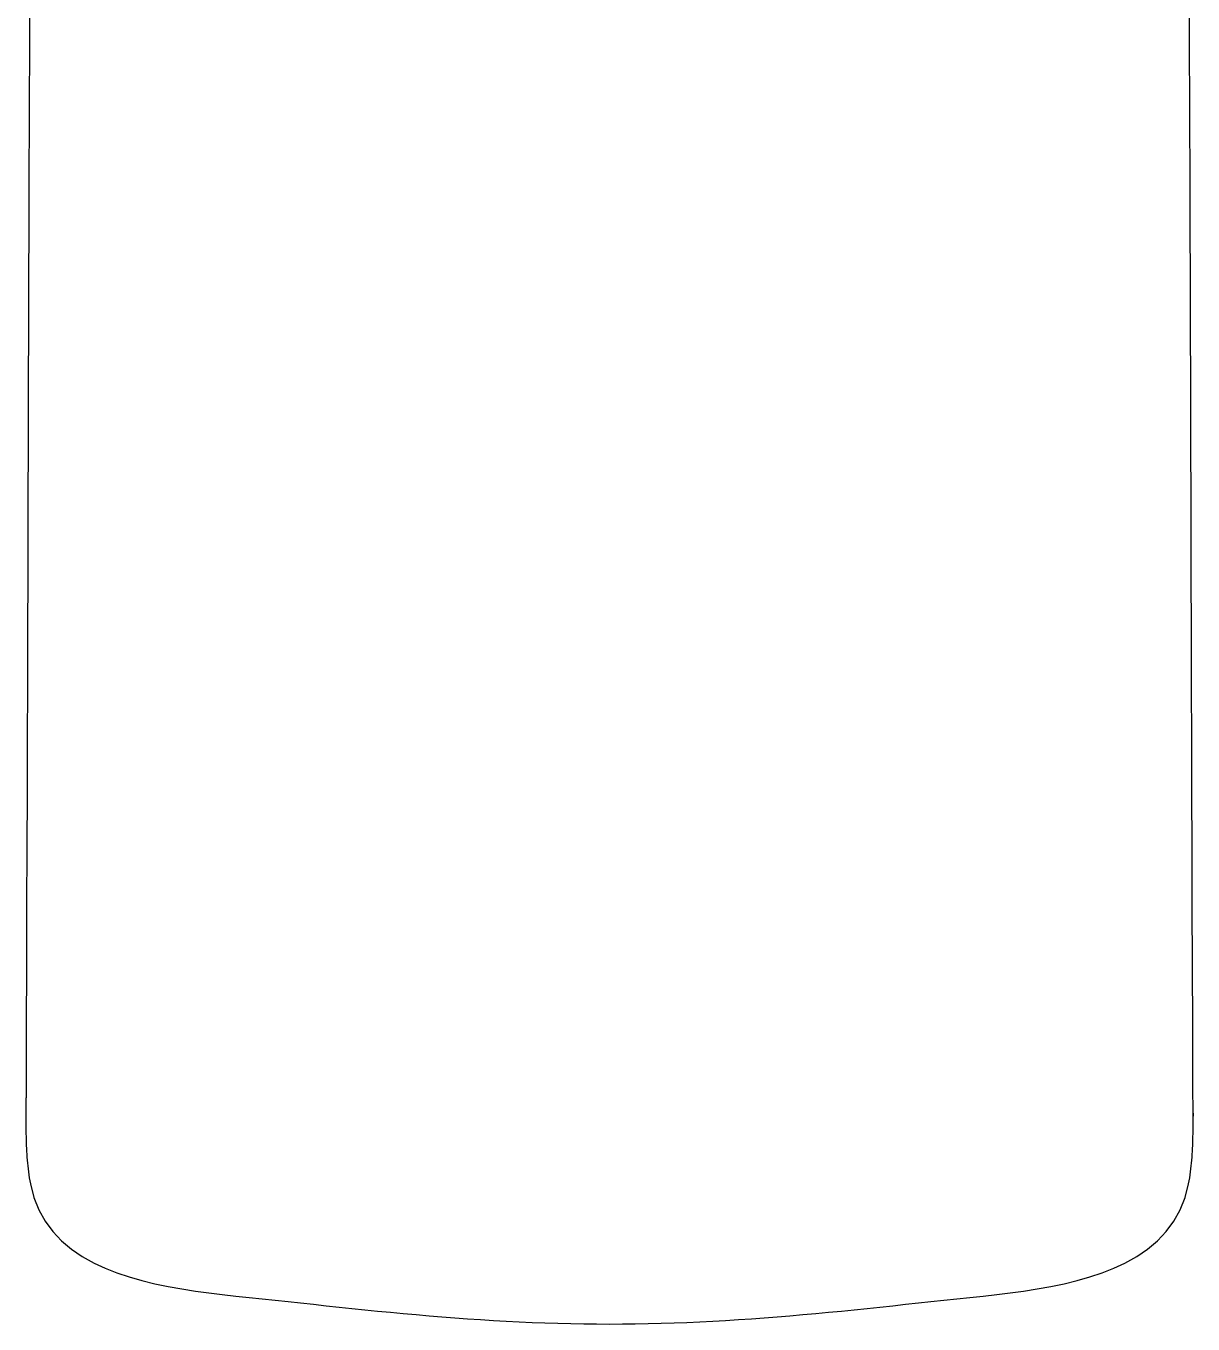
# Model space of a CAD drawing. Extents: x 512 to 906, y 271 to 1146.
# Drawn here: x 511.8 to 905.5, y 270.6 to 708.3 of the extents above; entities that cross this region are included whole.
import ezdxf

# ---------------------------------------------------------------- set-up
doc = ezdxf.new("R2010")
doc.units = 0
doc.header["$MEASUREMENT"] = 0
doc.layers.add('Poly', color=3, linetype='CONTINUOUS')

msp = doc.modelspace()

# ---------------------------------------------------------------- linework, layer by layer
at = {"layer": 'Poly', "color": 0, "true_color": 0x000000}
for points in [[(513.236806, 739.594134), (512.995857, 703.809492), (512.7884, 654.8014), (512.736127, 639.744687), (512.68315, 623.614947), (512.628861, 606.372277), (512.57265, 587.976775), (512.513908, 568.388539), (512.452025, 547.567666), (512.386392, 525.474254), (512.3164, 502.0684), (512.265699, 485.315599), (512.212478, 467.919744), (512.156562, 449.868154), (512.097775, 431.14815), (512.035941, 411.747052), (511.970884, 391.652181), (511.902429, 370.850857), (511.8304, 349.3304), (511.830228, 349.331216), (511.829775, 349.333369), (511.829134, 349.336412), (511.8284, 349.3399), (511.827666, 349.343388), (511.827025, 349.346431), (511.826572, 349.348584), (511.8264, 349.3494), (511.826185, 349.350173), (511.825619, 349.352212), (511.824818, 349.355095), (511.8239, 349.3584), (511.822982, 349.361705), (511.822181, 349.364588), (511.821615, 349.366627), (511.8214, 349.3674), (511.821228, 349.368216), (511.820775, 349.370369), (511.820134, 349.373412), (511.8194, 349.3769), (511.818666, 349.380388), (511.818025, 349.383431), (511.817572, 349.385584), (511.8174, 349.3864), (511.817142, 349.277431), (511.816462, 348.99015), (511.815502, 348.583994), (511.8144, 348.1184), (511.813298, 347.652806), (511.812337, 347.24665), (511.811658, 346.959369), (511.8114, 346.8504), (511.811185, 346.741732), (511.810619, 346.455244), (511.809818, 346.050209), (511.8089, 345.5859), (511.807982, 345.121591), (511.807181, 344.716556), (511.806615, 344.430068), (511.8064, 344.3214), (511.806228, 344.212646), (511.805775, 343.925931), (511.805134, 343.520576), (511.8044, 343.0559), (511.803666, 342.591224), (511.803025, 342.185869), (511.802572, 341.899154), (511.8024, 341.7904), (511.8004, 341.7904), (511.7984, 341.7904), (511.7974, 341.7904), (511.796754, 340.777611), (511.795416, 339.77115), (511.794289, 338.770127), (511.794275, 337.77365), (511.796277, 336.78083), (511.801197, 335.790775), (511.809937, 334.802595), (511.8234, 333.8154), (511.842392, 332.829418), (511.867713, 331.842603), (511.900252, 330.854031), (511.9409, 329.862775), (511.990548, 328.86791), (512.050087, 327.868509), (512.120408, 326.863648), (512.2024, 325.8524), (512.290595, 324.89542), (512.39065, 323.931244), (512.503267, 322.959146), (512.62915, 321.9784), (512.769002, 320.988279), (512.923525, 319.988056), (513.093423, 318.977005), (513.2794, 317.9544), (513.2774, 317.9544), (513.2764, 317.9544), (513.2744, 317.9544), (514.451847, 313.320906), (516.123416, 309.099009), (518.25757, 305.267089), (520.822775, 301.803525), (523.787496, 298.686695), (527.120197, 295.894978), (530.789343, 293.406754), (534.7634, 291.2004), (538.521064, 289.460175), (542.472088, 287.909666), (546.594392, 286.533742), (550.8659, 285.317275), (555.264533, 284.245136), (559.768213, 283.302197), (564.354861, 282.473328), (569.0024, 281.7434), (573.514072, 281.119625), (578.041962, 280.560009), (582.566384, 280.050996), (587.06765, 279.579025), (591.526072, 279.130539), (595.921962, 278.691978), (600.235634, 278.249785), (604.4474, 277.7904), (608.766716, 277.301957), (613.089806, 276.822103), (617.416505, 276.351929), (621.74665, 275.892525), (626.080076, 275.44498), (630.416619, 275.010384), (634.756115, 274.589828), (639.0984, 274.1844), (643.433931, 273.795562), (647.7719, 273.424009), (652.112119, 273.070808), (656.4544, 272.737025), (660.798556, 272.423726), (665.1444, 272.131978), (669.491744, 271.862847), (673.8404, 271.6174), (678.190933, 271.396371), (682.542416, 271.201228), (686.894671, 271.033015), (691.247525, 270.892775), (695.6008, 270.78155), (699.954322, 270.700384), (704.307914, 270.65032), (708.6614, 270.6324), (713.014845, 270.65032), (717.368337, 270.700384), (721.721736, 270.78155), (726.0749, 270.892775), (730.427689, 271.033015), (734.779963, 271.201228), (739.13158, 271.396371), (743.4824, 271.6174), (747.831056, 271.862847), (752.1784, 272.131978), (756.524244, 272.423726), (760.8684, 272.737025), (765.210681, 273.070808), (769.5509, 273.424009), (773.888869, 273.795562), (778.2244, 274.1844), (782.566726, 274.589828), (786.906322, 275.010384), (791.242988, 275.44498), (795.576525, 275.892525), (799.906734, 276.351929), (804.233416, 276.822103), (808.556371, 277.301957), (812.8754, 277.7904), (817.087207, 278.249785), (821.400978, 278.691978), (825.796992, 279.130539), (830.255525, 279.579025), (834.756855, 280.050996), (839.281259, 280.560009), (843.809015, 281.119625), (848.3204, 281.7434), (852.967898, 282.473328), (857.554447, 283.302197), (862.058004, 284.245136), (866.456525, 285.317275), (870.727968, 286.533742), (874.850291, 287.909666), (878.801449, 289.460175), (882.5594, 291.2004), (886.533457, 293.406713), (890.202603, 295.894837), (893.535304, 298.686431), (896.500025, 301.80315), (899.06523, 305.26665), (901.199384, 309.098588), (902.870953, 313.320619), (904.0484, 317.9544), (904.0474, 317.9544), (904.0454, 317.9544), (904.0434, 317.9544), (904.229336, 318.977005), (904.399134, 319.988056), (904.553535, 320.988279), (904.693275, 321.9784), (904.819093, 322.959146), (904.931728, 323.931244), (905.031918, 324.89542), (905.1204, 325.8524), (905.202392, 326.863648), (905.272713, 327.868509), (905.332252, 328.86791), (905.3819, 329.862775), (905.422548, 330.854031), (905.455087, 331.842603), (905.480408, 332.829418), (905.4994, 333.8154), (905.512906, 334.802595), (905.521759, 335.790775), (905.526839, 336.78083), (905.529025, 337.77365), (905.529195, 338.770127), (905.528228, 339.77115), (905.527004, 340.777611), (905.5264, 341.7904), (905.527004, 340.777611), (905.5264, 341.7904)], [(905.5264, 341.7904), (905.5244, 341.7904), (905.5224, 341.7904), (905.5204, 341.7904), (905.520228, 341.899154), (905.519775, 342.185869), (905.519134, 342.591224), (905.5184, 343.0559), (905.517666, 343.520576), (905.517025, 343.925931), (905.516572, 344.212646), (905.5164, 344.3214), (905.516142, 344.430068), (905.515463, 344.716556), (905.514502, 345.121591), (905.5134, 345.5859), (905.512298, 346.050209), (905.511337, 346.455244), (905.510658, 346.741732), (905.5104, 346.8504), (905.510185, 346.959369), (905.509619, 347.24665), (905.508818, 347.652806), (905.5079, 348.1184), (905.506982, 348.583994), (905.506181, 348.99015), (905.505615, 349.277431), (905.5054, 349.3864), (905.505228, 349.385584), (905.504775, 349.383431), (905.504134, 349.380388), (905.5034, 349.3769), (905.502666, 349.373412), (905.502025, 349.370369), (905.501572, 349.368216), (905.5014, 349.3674), (905.501185, 349.366627), (905.500619, 349.364588), (905.499818, 349.361705), (905.4989, 349.3584), (905.497982, 349.355095), (905.497181, 349.352213), (905.496615, 349.350173), (905.4964, 349.3494), (905.496228, 349.348584), (905.495775, 349.346431), (905.495134, 349.343388), (905.4944, 349.3399), (905.493666, 349.336412), (905.493025, 349.333369), (905.492572, 349.331216), (905.4924, 349.3304), (905.42033, 370.850857), (905.351775, 391.652181), (905.286595, 411.747052), (905.22465, 431.14815), (905.165798, 449.868154), (905.1099, 467.919744), (905.056814, 485.315599), (905.0064, 502.0684), (904.936367, 525.474254), (904.870634, 547.567666), (904.808629, 568.388539), (904.749775, 587.976775), (904.6935, 606.372277), (904.639228, 623.614947), (904.586386, 639.744687), (904.5344, 654.8014), (904.32723, 703.809492), (904.086416, 739.594134)]]:
    msp.add_lwpolyline(points, dxfattribs=at)

doc.saveas('drawing.dxf')
